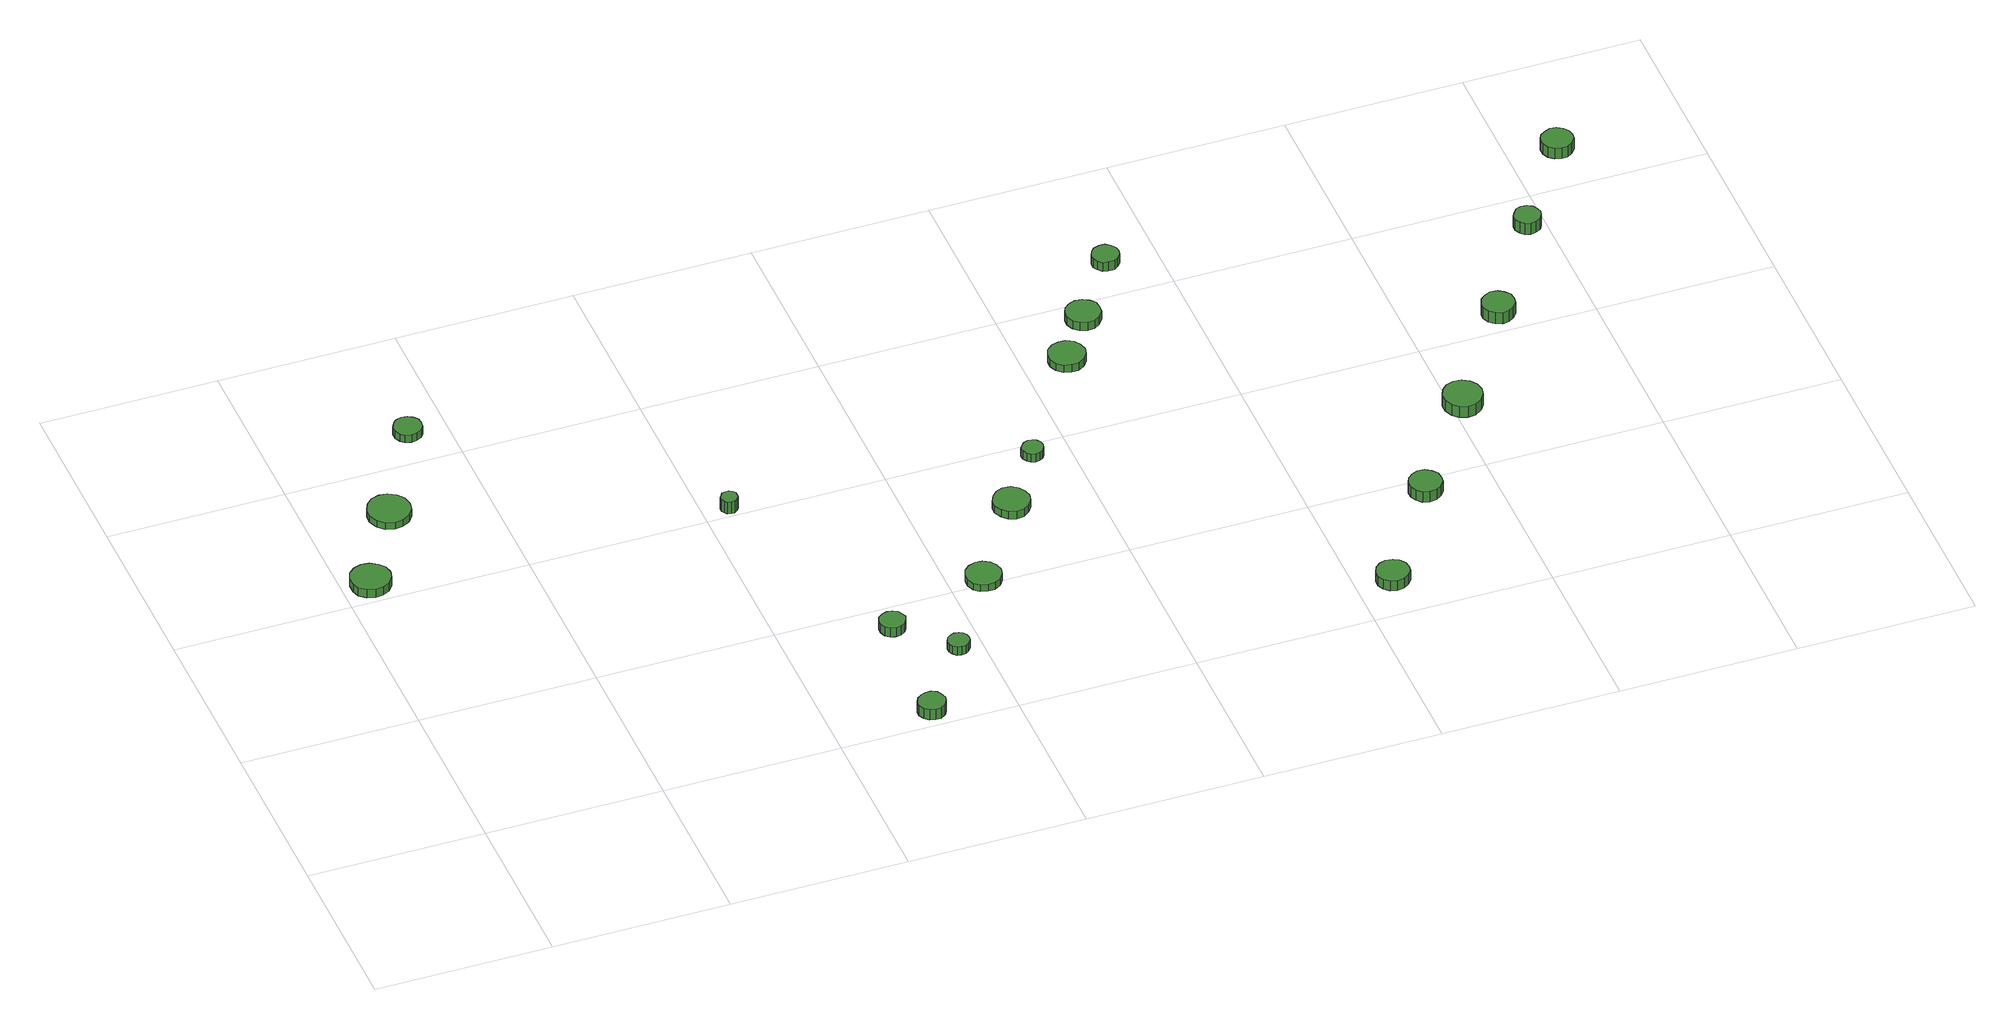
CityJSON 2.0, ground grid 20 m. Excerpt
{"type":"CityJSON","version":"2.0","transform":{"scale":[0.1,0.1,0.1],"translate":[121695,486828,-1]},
"CityObjects":{
"tree1":{"type":"SolitaryVegetationObject","attributes":{"function":"something"},"geometry":[{"type":"MultiSurface","lod":"1","boundaries":[[[0,1,2,3,4,5,6,7,8,9,10,11,12,13,14]],[[15,16,17,18,19,20,21,22,23,24,25,26,27,28,29]],[[0,29,28,1]],[[1,28,27,2]],[[2,27,26,3]],[[3,26,25,4]],[[4,25,24,5]],[[5,24,23,6]],[[6,23,22,7]],[[7,22,21,8]],[[8,21,20,9]],[[9,20,19,10]],[[10,19,18,11]],[[11,18,17,12]],[[12,17,16,13]],[[13,16,15,14]],[[14,15,29,0]]]}]},
"tree2":{"type":"SolitaryVegetationObject","attributes":{"function":"something"},"geometry":[{"type":"MultiSurface","lod":"1","boundaries":[[[30,31,32,33,34,35,36,37,38,39,40,41,42,43,44]],[[45,46,47,48,49,50,51,52,53,54,55,56,57,58,59]],[[30,59,58,31]],[[31,58,57,32]],[[32,57,56,33]],[[33,56,55,34]],[[34,55,54,35]],[[35,54,53,36]],[[36,53,52,37]],[[37,52,51,38]],[[38,51,50,39]],[[39,50,49,40]],[[40,49,48,41]],[[41,48,47,42]],[[42,47,46,43]],[[43,46,45,44]],[[44,45,59,30]]]}]},
"tree3":{"type":"SolitaryVegetationObject","attributes":{"function":"something"},"geometry":[{"type":"MultiSurface","lod":"1","boundaries":[[[60,61,62,63,64,65,66,67,68,69,70,71,72,73,74]],[[75,76,77,78,79,80,81,82,83,84,85,86,87,88,89]],[[60,89,88,61]],[[61,88,87,62]],[[62,87,86,63]],[[63,86,85,64]],[[64,85,84,65]],[[65,84,83,66]],[[66,83,82,67]],[[67,82,81,68]],[[68,81,80,69]],[[69,80,79,70]],[[70,79,78,71]],[[71,78,77,72]],[[72,77,76,73]],[[73,76,75,74]],[[74,75,89,60]]]}]},
"tree4":{"type":"SolitaryVegetationObject","attributes":{"function":"something"},"geometry":[{"type":"MultiSurface","lod":"1","boundaries":[[[90,91,92,93,94,95,96,97,98,99,100,101,102,103,104]],[[105,106,107,108,109,110,111,112,113,114,115,116,117,118,119]],[[90,119,118,91]],[[91,118,117,92]],[[92,117,116,93]],[[93,116,115,94]],[[94,115,114,95]],[[95,114,113,96]],[[96,113,112,97]],[[97,112,111,98]],[[98,111,110,99]],[[99,110,109,100]],[[100,109,108,101]],[[101,108,107,102]],[[102,107,106,103]],[[103,106,105,104]],[[104,105,119,90]]]}]},
"tree5":{"type":"SolitaryVegetationObject","attributes":{"function":"something"},"geometry":[{"type":"MultiSurface","lod":"1","boundaries":[[[120,121,122,123,124,125,126,127,128,129,130,131,132,133,134]],[[135,136,137,138,139,140,141,142,143,144,145,146,147,148,149]],[[120,149,148,121]],[[121,148,147,122]],[[122,147,146,123]],[[123,146,145,124]],[[124,145,144,125]],[[125,144,143,126]],[[126,143,142,127]],[[127,142,141,128]],[[128,141,140,129]],[[129,140,139,130]],[[130,139,138,131]],[[131,138,137,132]],[[132,137,136,133]],[[133,136,135,134]],[[134,135,149,120]]]}]},
"tree6":{"type":"SolitaryVegetationObject","attributes":{"function":"something"},"geometry":[{"type":"MultiSurface","lod":"1","boundaries":[[[150,151,152,153,154,155,156,157,158,159,160,161,162,163,164]],[[165,166,167,168,169,170,171,172,173,174,175,176,177,178,179]],[[150,179,178,151]],[[151,178,177,152]],[[152,177,176,153]],[[153,176,175,154]],[[154,175,174,155]],[[155,174,173,156]],[[156,173,172,157]],[[157,172,171,158]],[[158,171,170,159]],[[159,170,169,160]],[[160,169,168,161]],[[161,168,167,162]],[[162,167,166,163]],[[163,166,165,164]],[[164,165,179,150]]]}]},
"tree7":{"type":"SolitaryVegetationObject","attributes":{"function":"something"},"geometry":[{"type":"MultiSurface","lod":"1","boundaries":[[[180,181,182,183,184,185,186,187,188,189,190,191,192,193,194]],[[195,196,197,198,199,200,201,202,203,204,205,206,207,208,209]],[[180,209,208,181]],[[181,208,207,182]],[[182,207,206,183]],[[183,206,205,184]],[[184,205,204,185]],[[185,204,203,186]],[[186,203,202,187]],[[187,202,201,188]],[[188,201,200,189]],[[189,200,199,190]],[[190,199,198,191]],[[191,198,197,192]],[[192,197,196,193]],[[193,196,195,194]],[[194,195,209,180]]]}]},
"tree8":{"type":"SolitaryVegetationObject","attributes":{"function":"something"},"geometry":[{"type":"MultiSurface","lod":"1","boundaries":[[[210,211,212,213,214,215,216,217,218,219,220,221,222,223,224]],[[225,226,227,228,229,230,231,232,233,234,235,236,237,238,239]],[[210,239,238,211]],[[211,238,237,212]],[[212,237,236,213]],[[213,236,235,214]],[[214,235,234,215]],[[215,234,233,216]],[[216,233,232,217]],[[217,232,231,218]],[[218,231,230,219]],[[219,230,229,220]],[[220,229,228,221]],[[221,228,227,222]],[[222,227,226,223]],[[223,226,225,224]],[[224,225,239,210]]]}]},
"tree9":{"type":"SolitaryVegetationObject","attributes":{"function":"something"},"geometry":[{"type":"MultiSurface","lod":"1","boundaries":[[[240,241,242,243,244,245,246,247,248,249,250,251,252,253,254]],[[255,256,257,258,259,260,261,262,263,264,265,266,267,268,269]],[[240,269,268,241]],[[241,268,267,242]],[[242,267,266,243]],[[243,266,265,244]],[[244,265,264,245]],[[245,264,263,246]],[[246,263,262,247]],[[247,262,261,248]],[[248,261,260,249]],[[249,260,259,250]],[[250,259,258,251]],[[251,258,257,252]],[[252,257,256,253]],[[253,256,255,254]],[[254,255,269,240]]]}]},
"tree10":{"type":"SolitaryVegetationObject","attributes":{"function":"something"},"geometry":[{"type":"MultiSurface","lod":"1","boundaries":[[[270,271,272,273,274,275,276,277,278,279,280,281,282,283,284]],[[285,286,287,288,289,290,291,292,293,294,295,296,297,298,299]],[[270,299,298,271]],[[271,298,297,272]],[[272,297,296,273]],[[273,296,295,274]],[[274,295,294,275]],[[275,294,293,276]],[[276,293,292,277]],[[277,292,291,278]],[[278,291,290,279]],[[279,290,289,280]],[[280,289,288,281]],[[281,288,287,282]],[[282,287,286,283]],[[283,286,285,284]],[[284,285,299,270]]]}]},
"tree11":{"type":"SolitaryVegetationObject","attributes":{"function":"something"},"geometry":[{"type":"MultiSurface","lod":"1","boundaries":[[[300,301,302,303,304,305,306,307,308,309,310,311,312,313,314]],[[315,316,317,318,319,320,321,322,323,324,325,326,327,328,329]],[[300,329,328,301]],[[301,328,327,302]],[[302,327,326,303]],[[303,326,325,304]],[[304,325,324,305]],[[305,324,323,306]],[[306,323,322,307]],[[307,322,321,308]],[[308,321,320,309]],[[309,320,319,310]],[[310,319,318,311]],[[311,318,317,312]],[[312,317,316,313]],[[313,316,315,314]],[[314,315,329,300]]]}]},
"tree12":{"type":"SolitaryVegetationObject","attributes":{"function":"something"},"geometry":[{"type":"MultiSurface","lod":"1","boundaries":[[[330,331,332,333,334,335,336,337,338,339,340,341,342,343,344]],[[345,346,347,348,349,350,351,352,353,354,355,356,357,358,359]],[[330,359,358,331]],[[331,358,357,332]],[[332,357,356,333]],[[333,356,355,334]],[[334,355,354,335]],[[335,354,353,336]],[[336,353,352,337]],[[337,352,351,338]],[[338,351,350,339]],[[339,350,349,340]],[[340,349,348,341]],[[341,348,347,342]],[[342,347,346,343]],[[343,346,345,344]],[[344,345,359,330]]]}]},
"tree13":{"type":"SolitaryVegetationObject","attributes":{"function":"something"},"geometry":[{"type":"MultiSurface","lod":"1","boundaries":[[[360,361,362,363,364,365,366,367,368,369,370,371,372,373,374]],[[375,376,377,378,379,380,381,382,383,384,385,386,387,388,389]],[[360,389,388,361]],[[361,388,387,362]],[[362,387,386,363]],[[363,386,385,364]],[[364,385,384,365]],[[365,384,383,366]],[[366,383,382,367]],[[367,382,381,368]],[[368,381,380,369]],[[369,380,379,370]],[[370,379,378,371]],[[371,378,377,372]],[[372,377,376,373]],[[373,376,375,374]],[[374,375,389,360]]]}]},
"tree14":{"type":"SolitaryVegetationObject","attributes":{"function":"something"},"geometry":[{"type":"MultiSurface","lod":"1","boundaries":[[[390,391,392,393,394,395,396,397,398,399,400,401,402,403,404]],[[405,406,407,408,409,410,411,412,413,414,415,416,417,418,419]],[[390,419,418,391]],[[391,418,417,392]],[[392,417,416,393]],[[393,416,415,394]],[[394,415,414,395]],[[395,414,413,396]],[[396,413,412,397]],[[397,412,411,398]],[[398,411,410,399]],[[399,410,409,400]],[[400,409,408,401]],[[401,408,407,402]],[[402,407,406,403]],[[403,406,405,404]],[[404,405,419,390]]]}]},
"tree15":{"type":"SolitaryVegetationObject","attributes":{"function":"something"},"geometry":[{"type":"MultiSurface","lod":"1","boundaries":[[[420,421,422,423,424,425,426,427,428,429,430,431,432,433,434]],[[435,436,437,438,439,440,441,442,443,444,445,446,447,448,449]],[[420,449,448,421]],[[421,448,447,422]],[[422,447,446,423]],[[423,446,445,424]],[[424,445,444,425]],[[425,444,443,426]],[[426,443,442,427]],[[427,442,441,428]],[[428,441,440,429]],[[429,440,439,430]],[[430,439,438,431]],[[431,438,437,432]],[[432,437,436,433]],[[433,436,435,434]],[[434,435,449,420]]]}]},
"tree16":{"type":"SolitaryVegetationObject","attributes":{"function":"something"},"geometry":[{"type":"MultiSurface","lod":"1","boundaries":[[[450,451,452,453,454,455,456,457,458,459,460,461,462,463,464]],[[465,466,467,468,469,470,471,472,473,474,475,476,477,478,479]],[[450,479,478,451]],[[451,478,477,452]],[[452,477,476,453]],[[453,476,475,454]],[[454,475,474,455]],[[455,474,473,456]],[[456,473,472,457]],[[457,472,471,458]],[[458,471,470,459]],[[459,470,469,460]],[[460,469,468,461]],[[461,468,467,462]],[[462,467,466,463]],[[463,466,465,464]],[[464,465,479,450]]]}]},
"tree17":{"type":"SolitaryVegetationObject","attributes":{"function":"something"},"geometry":[{"type":"MultiSurface","lod":"1","boundaries":[[[480,481,482,483,484,485,486,487,488,489,490,491,492,493,494]],[[495,496,497,498,499,500,501,502,503,504,505,506,507,508,509]],[[480,509,508,481]],[[481,508,507,482]],[[482,507,506,483]],[[483,506,505,484]],[[484,505,504,485]],[[485,504,503,486]],[[486,503,502,487]],[[487,502,501,488]],[[488,501,500,489]],[[489,500,499,490]],[[490,499,498,491]],[[491,498,497,492]],[[492,497,496,493]],[[493,496,495,494]],[[494,495,509,480]]]}]},
"tree18":{"type":"SolitaryVegetationObject","attributes":{"function":"something"},"geometry":[{"type":"MultiSurface","lod":"1","boundaries":[[[510,511,512,513,514,515,516,517,518,519,520,521,522,523,524]],[[525,526,527,528,529,530,531,532,533,534,535,536,537,538,539]],[[510,539,538,511]],[[511,538,537,512]],[[512,537,536,513]],[[513,536,535,514]],[[514,535,534,515]],[[515,534,533,516]],[[516,533,532,517]],[[517,532,531,518]],[[518,531,530,519]],[[519,530,529,520]],[[520,529,528,521]],[[521,528,527,522]],[[522,527,526,523]],[[523,526,525,524]],[[524,525,539,510]]]}]},
"tree19":{"type":"SolitaryVegetationObject","attributes":{"function":"something"},"geometry":[{"type":"MultiSurface","lod":"1","boundaries":[[[540,541,542,543,544,545,546,547,548,549,550,551,552,553,554]],[[555,556,557,558,559,560,561,562,563,564,565,566,567,568,569]],[[540,569,568,541]],[[541,568,567,542]],[[542,567,566,543]],[[543,566,565,544]],[[544,565,564,545]],[[545,564,563,546]],[[546,563,562,547]],[[547,562,561,548]],[[548,561,560,549]],[[549,560,559,550]],[[550,559,558,551]],[[551,558,557,552]],[[552,557,556,553]],[[553,556,555,554]],[[554,555,569,540]]]}]}
},
"vertices":[
[54,427,17],[52,436,17],[46,443,17],[38,448,17],[29,449,17],[20,446,17],[13,440,17],[10,432,17],[10,422,17],[13,414,17],[20,408,17],[29,405,17],[38,406,17],[46,410,17],[52,418,17],[52,418,6],[46,410,6],[38,406,6],[29,405,6],[20,408,6],[13,414,6],[10,422,6],[10,432,6],[13,440,6],[20,446,6],[29,449,6],[38,448,6],[46,443,6],[52,436,6],[54,427,6],
[114,528,15],[112,538,15],[106,546,15],[97,551,15],[88,552,15],[78,549,15],[71,542,15],[67,533,15],[67,523,15],[71,514,15],[78,507,15],[88,504,15],[97,505,15],[106,510,15],[112,518,15],[112,518,6],[106,510,6],[97,505,6],[88,504,6],[78,507,6],[71,514,6],[67,523,6],[67,533,6],[71,542,6],[78,549,6],[88,552,6],[97,551,6],[106,546,6],[112,538,6],[114,528,6],
[172,648,16],[171,654,16],[167,659,16],[161,662,16],[155,663,16],[148,661,16],[144,657,16],[141,651,16],[141,644,16],[144,638,16],[148,634,16],[155,632,16],[161,633,16],[167,636,16],[171,641,16],[171,641,6],[167,636,6],[161,633,6],[155,632,6],[148,634,6],[144,638,6],[141,644,6],[141,651,6],[144,657,6],[148,661,6],[155,663,6],[161,662,6],[167,659,6],[171,654,6],[172,648,6],
[526,22,21],[524,28,21],[521,34,21],[515,37,21],[509,37,21],[503,35,21],[498,31,21],[495,25,21],[495,19,21],[498,13,21],[503,9,21],[509,7,21],[515,7,21],[521,11,21],[524,16,21],[524,16,7],[521,11,7],[515,7,7],[509,7,7],[503,9,7],[498,13,7],[495,19,7],[495,25,7],[498,31,7],[503,35,7],[509,37,7],[515,37,7],[521,34,7],[524,28,7],[526,22,7],
[438,412,22],[438,416,22],[435,419,22],[432,421,22],[428,421,22],[424,420,22],[422,417,22],[420,414,22],[420,410,22],[422,407,22],[424,404,22],[428,403,22],[432,403,22],[435,405,22],[438,408,22],[438,408,6],[435,405,6],[432,403,6],[428,403,6],[424,404,6],[422,407,6],[420,410,6],[420,414,6],[422,417,6],[424,420,6],[428,421,6],[432,421,6],[435,419,6],[438,416,6],[438,412,6],
[535,166,18],[533,171,18],[530,176,18],[525,179,18],[519,180,18],[513,178,18],[508,174,18],[506,169,18],[506,163,18],[508,157,18],[513,153,18],[519,151,18],[525,152,18],[530,155,18],[533,160,18],[533,160,6],[530,155,6],[525,152,6],[519,151,6],[513,153,6],[508,157,6],[506,163,6],[506,169,6],[508,174,6],[513,178,6],[519,180,6],[525,179,6],[530,176,6],[533,171,6],[535,166,6],
[586,111,17],[585,116,17],[582,120,17],[578,122,17],[573,123,17],[568,121,17],[564,118,17],[562,113,17],[562,108,17],[564,104,17],[568,100,17],[573,99,17],[578,99,17],[582,102,17],[585,106,17],[585,106,6],[582,102,6],[578,99,6],[573,99,6],[568,100,6],[564,104,6],[562,108,6],[562,113,6],[564,118,6],[568,121,6],[573,123,6],[578,122,6],[582,120,6],[585,116,6],[586,111,6],
[658,207,15],[656,215,15],[651,222,15],[644,226,15],[636,227,15],[628,224,15],[622,219,15],[619,211,15],[619,203,15],[622,195,15],[628,190,15],[636,188,15],[644,188,15],[651,192,15],[656,199,15],[656,199,6],[651,192,6],[644,188,6],[636,188,6],[628,190,6],[622,195,6],[619,203,6],[619,211,6],[622,219,6],[628,224,6],[636,227,6],[644,226,6],[651,222,6],[656,215,6],[658,207,6],
[729,310,16],[727,318,16],[722,325,16],[715,330,16],[706,331,16],[698,328,16],[692,322,16],[688,314,16],[688,306,16],[692,298,16],[698,292,16],[706,289,16],[715,290,16],[722,295,16],[727,302,16],[727,302,6],[722,295,6],[715,290,6],[706,289,6],[698,292,6],[692,298,6],[688,306,6],[688,314,6],[692,322,6],[698,328,6],[706,331,6],[715,330,6],[722,325,6],[727,318,6],[729,310,6],
[771,382,17],[770,387,17],[767,391,17],[763,393,17],[758,394,17],[753,392,17],[750,389,17],[747,385,17],[747,380,17],[750,375,17],[753,372,17],[758,370,17],[763,371,17],[767,373,17],[770,377,17],[770,377,6],[767,373,6],[763,371,6],[758,370,6],[753,372,6],[750,375,6],[747,380,6],[747,385,6],[750,389,6],[753,392,6],[758,394,6],[763,393,6],[767,391,6],[770,387,6],[771,382,6],
[869,516,16],[867,524,16],[862,531,16],[854,536,16],[846,536,16],[838,534,16],[831,528,16],[828,520,16],[828,512,16],[831,504,16],[838,498,16],[846,496,16],[854,496,16],[862,501,16],[867,508,16],[867,508,6],[862,501,6],[854,496,6],[846,496,6],[838,498,6],[831,504,6],[828,512,6],[828,520,6],[831,528,6],[838,534,6],[846,536,6],[854,536,6],[862,531,6],[867,524,6],[869,516,6],
[1059,54,20],[1058,61,20],[1053,68,20],[1047,71,20],[1039,72,20],[1032,70,20],[1026,65,20],[1023,58,20],[1023,50,20],[1026,43,20],[1032,38,20],[1039,36,20],[1047,37,20],[1053,41,20],[1058,47,20],[1058,47,7],[1053,41,7],[1047,37,7],[1039,36,7],[1032,38,7],[1026,43,7],[1023,50,7],[1023,58,7],[1026,65,7],[1032,70,7],[1039,72,7],[1047,71,7],[1053,68,7],[1058,61,7],[1059,54,7],
[907,574,17],[906,582,17],[901,588,17],[894,592,17],[886,593,17],[878,590,17],[872,585,17],[869,578,17],[869,570,17],[872,562,17],[878,557,17],[886,554,17],[894,555,17],[901,559,17],[906,566,17],[906,566,6],[901,559,6],[894,555,6],[886,554,6],[878,557,6],[872,562,6],[869,570,6],[869,578,6],[872,585,6],[878,590,6],[886,593,6],[894,592,6],[901,588,6],[906,582,6],[907,574,6],
[958,653,18],[957,659,18],[953,664,18],[948,668,18],[941,668,18],[935,666,18],[931,662,18],[928,656,18],[928,650,18],[931,645,18],[935,640,18],[941,639,18],[948,639,18],[953,642,18],[957,647,18],[957,647,6],[953,642,6],[948,639,6],[941,639,6],[935,640,6],[931,645,6],[928,650,6],[928,656,6],[931,662,6],[935,666,6],[941,668,6],[948,668,6],[953,664,6],[957,659,6],[958,653,6],
[1143,180,20],[1142,188,20],[1137,194,20],[1131,198,20],[1123,199,20],[1116,196,20],[1110,191,20],[1107,184,20],[1107,177,20],[1110,170,20],[1116,164,20],[1123,162,20],[1131,163,20],[1137,167,20],[1142,173,20],[1142,173,6],[1137,167,6],[1131,163,6],[1123,162,6],[1116,164,6],[1110,170,6],[1107,177,6],[1107,184,6],[1110,191,6],[1116,196,6],[1123,199,6],[1131,198,6],[1137,194,6],[1142,188,6],[1143,180,6],
[1234,301,21],[1232,310,21],[1227,317,21],[1219,322,21],[1210,323,21],[1201,320,21],[1195,314,21],[1191,306,21],[1191,297,21],[1195,288,21],[1201,282,21],[1210,279,21],[1219,280,21],[1227,285,21],[1232,292,21],[1232,292,6],[1227,285,6],[1219,280,6],[1210,279,6],[1201,282,6],[1195,288,6],[1191,297,6],[1191,306,6],[1195,314,6],[1201,320,6],[1210,323,6],[1219,322,6],[1227,317,6],[1232,310,6],[1234,301,6],
[1319,431,20],[1318,438,20],[1313,444,20],[1307,448,20],[1299,449,20],[1292,446,20],[1286,441,20],[1283,434,20],[1283,427,20],[1286,420,20],[1292,415,20],[1299,412,20],[1307,413,20],[1313,417,20],[1318,423,20],[1318,423,5],[1313,417,5],[1307,413,5],[1299,412,5],[1292,415,5],[1286,420,5],[1283,427,5],[1283,434,5],[1286,441,5],[1292,446,5],[1299,449,5],[1307,448,5],[1313,444,5],[1318,438,5],[1319,431,5],
[1396,555,20],[1394,561,20],[1391,566,20],[1385,569,20],[1379,570,20],[1373,568,20],[1369,563,20],[1366,558,20],[1366,552,20],[1369,546,20],[1373,542,20],[1379,540,20],[1385,541,20],[1391,544,20],[1394,549,20],[1394,549,5],[1391,544,5],[1385,541,5],[1379,540,5],[1373,542,5],[1369,546,5],[1366,552,5],[1366,558,5],[1369,563,5],[1373,568,5],[1379,570,5],[1385,569,5],[1391,566,5],[1394,561,5],[1396,555,5],
[1472,662,20],[1471,669,20],[1466,675,20],[1460,679,20],[1453,680,20],[1446,677,20],[1440,673,20],[1437,666,20],[1437,659,20],[1440,652,20],[1446,647,20],[1453,645,20],[1460,645,20],[1466,649,20],[1471,655,20],[1471,655,6],[1466,649,6],[1460,645,6],[1453,645,6],[1446,647,6],[1440,652,6],[1437,659,6],[1437,666,6],[1440,673,6],[1446,677,6],[1453,680,6],[1460,679,6],[1466,675,6],[1471,669,6],[1472,662,6]
]}
